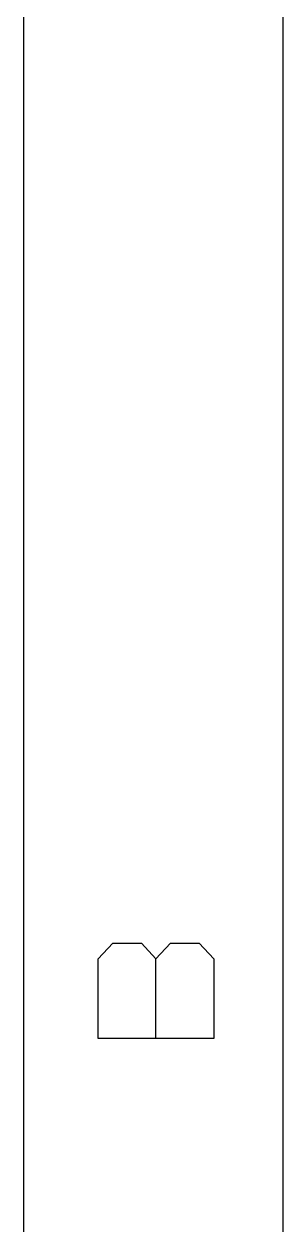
# Model space of a CAD drawing. Extents: x -228 to 961, y -124 to 716.
# Drawn here: x 934.1 to 960.5, y 71.5 to 193.7 of the extents above; entities that cross this region are included whole.
import ezdxf

# ---------------------------------------------------------------- set-up
doc = ezdxf.new("R2010")
doc.units = 0
doc.layers.add('1', color=1, linetype='CONTINUOUS')

msp = doc.modelspace()

# ---------------------------------------------------------------- linework, layer by layer
at = {"layer": '1'}
for p, q in [((960.5, -124.5), (960.5, 715.8)), ((934.1, -99.61), (934.1, 289.19)), ((941.67, 98.62), (943.15, 100.22)), ((943.15, 100.22), (946.07, 100.22)), ((946.07, 100.22), (947.55, 98.62)), ((947.55, 98.62), (949.02, 100.22)), ((949.02, 100.22), (951.97, 100.22)), ((951.97, 100.22), (953.45, 98.62)), ((941.67, 90.52), (941.67, 98.62)), ((947.55, 90.52), (947.55, 98.62)), ((953.45, 98.62), (953.45, 90.52)), ((953.45, 90.52), (941.67, 90.52))]:
    msp.add_line(p, q, dxfattribs=at)

doc.saveas('drawing.dxf')
